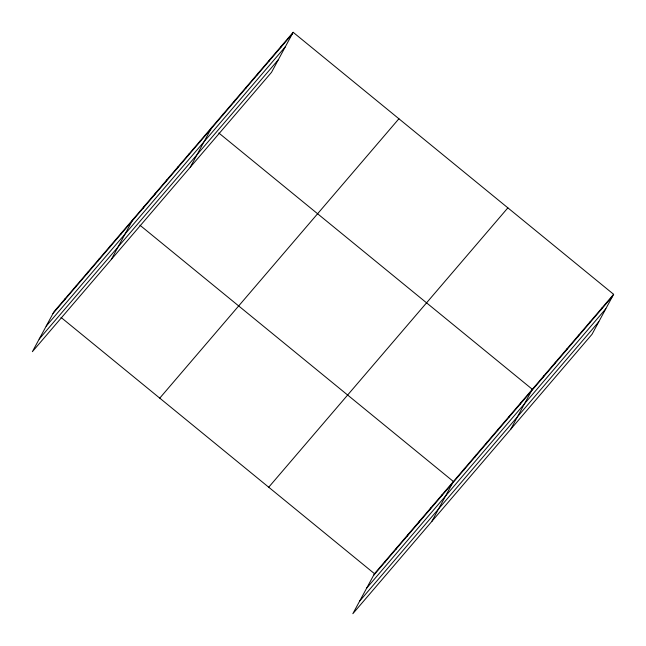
<?xml version="1.0" encoding="UTF-8"?>
<svg xmlns="http://www.w3.org/2000/svg" width="646" height="646" viewBox="0 0 646 646"><rect width="100%" height="100%" fill="white"/><g stroke="black" fill="none" stroke-linecap="round" stroke-linejoin="round"><path stroke-width="0.97" d="M64.253 300.39L65.278 298.5M75.525 287.22L76.551 285.33M86.806 274.049L87.824 272.16M98.079 260.879L99.096 258.989M109.352 247.709L110.377 245.819M120.624 234.538L121.65 232.649M111.29 259.49L132.923 219.478M143.178 208.198L144.195 206.308M154.451 195.027L155.476 193.138M165.723 181.857L166.749 179.968M176.996 168.687L178.021 166.797M188.269 155.516L189.294 153.627M199.549 142.346L200.567 140.457M190.215 167.298L211.848 127.286M222.434 115.61L223.459 113.72M234.054 102.036L235.079 100.146M245.666 88.47L246.691 86.58M257.286 74.904L258.311 73.006M268.906 61.33L269.923 59.44M280.517 47.764L281.543 45.866M293.155 32.3L271.522 72.312L32.373 351.682L54.006 311.671L293.155 32.3L613.627 294.318L591.994 334.329L352.845 613.7L374.478 573.688L613.627 294.318M384.725 562.416L385.751 560.518M396.006 549.245L397.024 547.348M407.279 536.075L408.296 534.177M418.551 522.905L419.577 521.007M429.824 509.734L430.85 507.837M441.097 496.564L442.122 494.666M431.762 521.508L453.395 481.496L139.924 225.204M463.65 470.223L464.668 468.326M474.923 457.053L475.949 455.155M486.196 443.883L487.221 441.985M497.468 430.712L498.494 428.815M508.749 417.542L509.767 415.644M520.022 404.372L521.039 402.474M510.687 429.315L532.32 389.304L218.841 133.011M542.915 377.627L543.932 375.738M554.526 364.061L555.552 362.164M566.146 350.487L567.164 348.598M577.758 336.921L578.784 335.032M589.378 323.347L590.396 321.458M600.99 309.781L602.015 307.892M52.98 313.56L292.137 34.19M46.181 326.141L285.33 46.77M39.172 339.102L278.321 59.731M159.756 398.138L398.913 118.767M268.72 487.221L507.877 207.85M373.453 575.586L612.61 296.215M366.653 588.159L605.803 308.788M359.644 601.119L598.802 321.748M60.999 317.396L374.478 573.688"/></g></svg>
